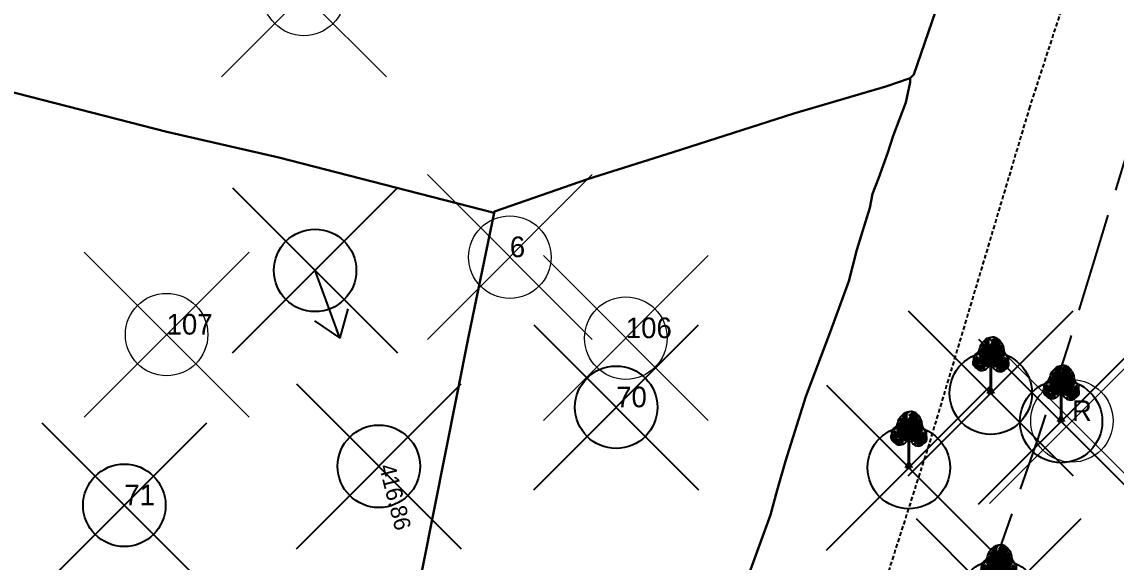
# Model space of a CAD drawing. Header units: millimetres. Extents: x -7 to 1312, y -1689 to 709.
# Drawn here: x 112 to 244.8, y 486.6 to 552.1 of the extents above; entities that cross this region are included whole.
import ezdxf

# ---------------------------------------------------------------- set-up
doc = ezdxf.new("R2010")
doc.units = ezdxf.units.MM
doc.header["$PDMODE"] = 35
doc.header["$PDSIZE"] = 10
for name, pattern in [('ACAD_ISO02W100', [15, 12, -3]), ('DASHED', [0.75, 0.5, -0.25]), ('DASHED2', [9.525, 6.35, -3.175])]:
    doc.linetypes.add(name, pattern=pattern)
for name, color, linetype in [('Image', 7, 'Continuous'), ('Line_Road', 250, 'ACAD_ISO02W100'), ('Sym_Tree', 92, 'Continuous'), ('Sym_Tree_1', 2, 'Continuous'), ('Text_Dimension_No', 1, 'Continuous'), ('Text_Survey_No_Old', 5, 'Continuous')]:
    doc.layers.add(name, color=color, linetype=linetype)
for name, color, linetype, lineweight in [('Plane_Table_Station', 1, 'Continuous', 25), ('Poly_Survey_Bndry', 250, 'Continuous', 30), ('Text_Survey_No', 250, 'Continuous', 0)]:
    doc.layers.add(name, color=color, linetype=linetype, lineweight=lineweight)
doc.layers.add('Text_Chalta_No', color=5, linetype='Continuous', lineweight=0, true_color=0x0000ff)
doc.styles.get("Standard").update_dxf_attribs({"font": 'Sakal Marathi_N_Ship.TTF'})
doc.dimstyles.get("Standard").update_dxf_attribs({"dimtxt": 0.18, "dimasz": 0.18, "dimexe": 0.18, "dimexo": 0.0625, "dimgap": 0.09, "dimtad": 0, "dimtih": 1, "dimtoh": 1, "dimdec": 4, "dimzin": 0, "dimdsep": 46, "dimtxsty": 'Standard', "dimcen": 0.09, "dimadec": 0, "dimazin": 0, "dimtfac": 1, "dimtdec": 4, "dimtofl": 0, "dimtmove": 0, "dimatfit": 3, "dimfxl": 1, "dimtolj": 1, "dimtzin": 0, "dimarcsym": 0})
picture_1 = doc.add_image_def('image1.jpg', size_in_pixel=(14599, 11063))

# ---------------------------------------------------------------- blocks, each defined once
blk = doc.blocks.new('Tree')
at = {"layer": 'Sym_Tree'}
for p, q in [((0.102, 3.003), (0, 2.992)), ((-0.162, 0.001), (0.127, -0.001))]:
    blk.add_line(p, q, dxfattribs=at)
at = {"layer": 'Sym_Tree', "color": 82, "const_width": 0.8}
for points in [[(-0.142, 1.468), (-0.097, 2.625)], [(-0.102, 1.462), (-0.056, 2.619)], [(0.051, 1.634), (0.096, 2.791)], [(0.197, 1.439), (0.243, 2.597)], [(-0.434, 1.735), (-0.283, 1.52)], [(-0.203, 1.684), (-0.052, 1.468)], [(0.604, 1.633), (0.385, 1.486)], [(0.436, 1.726), (0.588, 1.51)]]:
    blk.add_lwpolyline(points, dxfattribs=at)
at = {"layer": 'Sym_Tree', "color": 34}
blk.add_lwpolyline([(0, 0, 0.48, 0.16, 0), (0, 0.29, 0.16, 0.16, 0), (0, 1.478, 0.16, 0.16, 0)], format="xyseb", dxfattribs=at)
at = {"layer": 'Sym_Tree', "color": 82}
blk.add_open_spline([(-0.099, 1.427), (-0.165, 1.355), (-0.268, 1.245), (-0.464, 1.199), (-0.636, 1.21), (-0.786, 1.357), (-0.992, 1.534), (-0.899, 1.801), (-0.895, 2.066), (-0.59, 2.218), (-0.581, 2.583), (-0.352, 2.816), (-0.17, 2.976), (-0.043, 2.99), (0, 2.992)], degree=3, knots=[0, 0, 0, 0, 0.357151, 0.545743, 0.741494, 0.970117, 1.319935, 1.641608, 1.935314, 2.250626, 2.755061, 3.137005, 3.457298, 3.618487, 3.618487, 3.618487, 3.618487], dxfattribs=at)
blk.add_spline([(0.103, 1.427), (0.296, 1.217), (0.436, 1.162), (0.593, 1.16), (0.752, 1.25), (0.953, 1.446), (0.958, 1.703), (0.933, 1.936), (0.774, 2.132), (0.677, 2.524), (0.517, 2.784), (0.327, 2.956), (0.102, 3.003)], degree=3, dxfattribs=at)
for points in [[(0.002, 2.992), (-0.314, 2.841), (-0.448, 2.725), (-0.519, 2.601)], [(-0.432, 2.703), (-0.404, 2.724), (0.002, 2.992), (-0.086, 2.982)], [(-0.406, 2.649), (-0.252, 2.61), (-0.265, 2.814), (0.058, 2.945)], [(-0.265, 2.814), (0.058, 2.945), (-0.266, 2.815), (-0.366, 2.774)], [(-0.183, 2.903), (-0.169, 2.954), (-0.247, 2.902), (-0.314, 2.841)], [(0.203, 2.992), (-0.058, 2.82), (-0.263, 2.815), (0.002, 2.992)], [(-0.263, 2.815), (0.002, 2.992), (0.092, 2.992), (0.038, 2.929)], [(0.002, 2.992), (-0.086, 2.982), (-0.171, 2.953), (-0.247, 2.902)], [(-0.171, 2.953), (-0.247, 2.902), (-0.123, 2.964), (-0.086, 2.982)], [(-0.103, 2.968), (-0.123, 2.964), (-0.247, 2.902), (-0.183, 2.903)], [(-0.103, 2.968), (-0.183, 2.903), (-0.178, 2.934), (-0.247, 2.902)], [(-0.247, 2.902), (-0.183, 2.903), (-0.132, 2.955), (-0.125, 2.963)], [(-0.178, 2.934), (-0.247, 2.902), (-0.183, 2.903), (-0.169, 2.954)], [(-0.203, 2.724), (-0.08, 2.824), (0.203, 2.992), (0.278, 2.601)], [(-0.133, 2.955), (-0.133, 2.955), (-0.103, 2.968), (-0.183, 2.903)], [(-0.132, 2.955), (-0.125, 2.963), (-0.176, 2.95), (-0.183, 2.903)], [(-0.176, 2.95), (-0.183, 2.903), (-0.125, 2.963), (-0.143, 2.954)], [(-0.123, 2.964), (-0.086, 2.982), (-0.176, 2.95), (-0.086, 2.982)], [(-0.176, 2.95), (-0.086, 2.982), (-0.103, 2.968), (-0.123, 2.964)], [(-0.125, 2.963), (-0.143, 2.954), (-0.133, 2.955)], [(0.203, 2.992), (0.278, 2.601), (-0.051, 2.61), (-0.064, 2.814)], [(0.368, 2.932), (0.289, 2.971), (-0.064, 2.813), (-0.061, 2.795)], [(0.002, 2.992), (0.102, 3.003), (0.203, 2.992), (-0.058, 2.82)], [(0.092, 2.992), (0.038, 2.929), (-0.026, 2.911), (0.022, 2.957)], [(-0.026, 2.911), (0.022, 2.957), (0.038, 2.929), (-0.026, 2.911)], [(0.038, 2.929), (-0.026, 2.911), (-0.017, 2.938), (0.022, 2.957)], [(-0.025, 2.911), (-0.017, 2.938), (0.022, 2.957), (0, 2.992)], [(0.022, 2.957), (0, 2.992), (0.092, 2.992), (0.022, 2.957)], [(0.092, 2.992), (0.022, 2.957), (0.102, 3.003), (0.203, 2.992)], [(0.572, 2.674), (0.462, 2.789), (0.203, 2.992), (0.079, 2.614)], [(0.203, 2.992), (0.079, 2.614), (0.406, 2.58), (0.445, 2.782)], [(0.122, 2.948), (0.088, 2.971), (0.173, 2.928), (0.088, 2.971)], [(0.173, 2.928), (0.088, 2.971), (0.104, 2.955), (0.122, 2.948)], [(0.102, 3.003), (0.203, 2.992), (0.324, 2.948), (0.289, 2.971)], [(0.125, 2.947), (0.141, 2.936), (0.132, 2.938)], [(0.563, 2.599), (0.406, 2.58), (0.445, 2.782), (0.142, 2.952)], [(0.445, 2.782), (0.142, 2.952), (0.447, 2.782), (0.54, 2.729)], [(0.203, 2.992), (0.498, 2.802), (0.615, 2.67), (0.67, 2.537)], [(0.597, 2.65), (0.572, 2.674), (0.203, 2.992), (0.289, 2.971)], [(0.203, 2.992), (0.289, 2.971), (0.37, 2.931), (0.439, 2.871)], [(0.37, 2.931), (0.439, 2.871), (0.324, 2.948), (0.289, 2.971)], [(0.305, 2.955), (0.324, 2.948), (0.439, 2.871), (0.376, 2.88)], [(0.333, 2.938), (0.333, 2.938), (0.305, 2.955), (0.376, 2.88)], [(0.305, 2.955), (0.376, 2.88), (0.375, 2.911), (0.439, 2.871)], [(0.439, 2.871), (0.376, 2.88), (0.331, 2.939), (0.326, 2.947)], [(0.331, 2.939), (0.326, 2.947), (0.374, 2.928), (0.376, 2.88)], [(0.374, 2.928), (0.376, 2.88), (0.326, 2.947), (0.342, 2.936)], [(-0.69, 2.192), (-0.628, 2.229), (-0.581, 2.361), (-0.598, 2.361)], [(-0.491, 2.451), (-0.581, 2.361), (-0.555, 2.174), (-0.626, 2.165)], [(-0.625, 2.245), (-0.615, 2.213), (-0.581, 2.361), (-0.56, 2.281)], [(-0.581, 2.361), (-0.598, 2.361), (-0.607, 2.321), (-0.622, 2.298)], [(-0.62, 2.267), (-0.615, 2.213), (-0.545, 2.472), (-0.536, 2.5)], [(-0.607, 2.321), (-0.581, 2.361), (-0.62, 2.267), (-0.615, 2.213)], [(-0.581, 2.361), (-0.56, 2.281), (-0.607, 2.321), (-0.581, 2.361)], [(-0.57, 2.437), (-0.598, 2.361), (-0.488, 2.59), (-0.504, 2.595)], [(-0.546, 2.537), (-0.568, 2.47), (-0.57, 2.437), (-0.598, 2.361)], [(-0.555, 2.477), (-0.546, 2.496), (-0.598, 2.361), (-0.585, 2.361)], [(-0.572, 2.397), (-0.598, 2.361), (-0.568, 2.47), (-0.545, 2.472)], [(-0.578, 2.385), (-0.566, 2.428), (-0.572, 2.397), (-0.598, 2.361)], [(-0.598, 2.361), (-0.585, 2.361), (-0.575, 2.389), (-0.572, 2.397)], [(-0.448, 2.725), (-0.519, 2.601), (-0.555, 2.477), (-0.581, 2.361)], [(-0.395, 2.548), (-0.504, 2.595), (-0.491, 2.451), (-0.581, 2.361)], [(-0.555, 2.477), (-0.581, 2.361), (-0.421, 2.423), (-0.395, 2.548)], [(-0.559, 2.464), (-0.546, 2.537), (-0.578, 2.385), (-0.566, 2.428)], [(-0.575, 2.389), (-0.572, 2.397), (-0.566, 2.428), (-0.546, 2.496)], [(-0.568, 2.47), (-0.545, 2.472), (-0.546, 2.537), (-0.568, 2.47)], [(-0.546, 2.541), (-0.519, 2.601), (-0.559, 2.464), (-0.546, 2.537)], [(-0.545, 2.472), (-0.536, 2.5), (-0.555, 2.477), (-0.546, 2.496)], [(-0.555, 2.174), (-0.32, 2.195), (-0.491, 2.451), (-0.383, 2.289)], [(-0.491, 2.451), (-0.383, 2.289), (-0.32, 2.195), (-0.555, 2.174)], [(-0.288, 2.352), (-0.32, 2.195), (-0.555, 2.174), (-0.32, 2.195)], [(-0.395, 2.548), (-0.461, 2.694), (-0.519, 2.601), (-0.546, 2.496)], [(-0.519, 2.601), (-0.546, 2.496), (-0.491, 2.451), (-0.395, 2.548)], [(-0.546, 2.496), (-0.53, 2.566), (-0.519, 2.601), (-0.53, 2.566)], [(-0.519, 2.601), (-0.53, 2.566), (-0.546, 2.541), (-0.519, 2.601)], [(-0.546, 2.541), (-0.546, 2.541), (-0.546, 2.496), (-0.53, 2.566)], [(-0.488, 2.59), (-0.504, 2.595), (-0.377, 2.767), (-0.314, 2.841)], [(-0.491, 2.451), (-0.395, 2.548), (-0.395, 2.548), (-0.504, 2.595)], [(-0.261, 2.441), (-0.101, 2.441), (-0.288, 2.352), (-0.491, 2.451)], [(-0.288, 2.352), (-0.491, 2.451), (-0.288, 2.352), (-0.32, 2.195)], [(-0.421, 2.423), (-0.395, 2.548), (-0.395, 2.548), (-0.461, 2.694)], [(-0.404, 2.724), (-0.421, 2.742), (-0.454, 2.678), (-0.445, 2.659)], [(-0.454, 2.678), (-0.445, 2.659), (-0.432, 2.703), (-0.404, 2.724)], [(-0.377, 2.767), (-0.314, 2.841), (-0.448, 2.725), (-0.377, 2.767)], [(-0.448, 2.725), (-0.377, 2.767), (-0.404, 2.724), (-0.421, 2.742)], [(-0.395, 2.548), (-0.445, 2.659), (-0.414, 2.724), (-0.265, 2.814)], [(-0.41, 2.689), (-0.439, 2.679), (-0.445, 2.659), (-0.41, 2.689)], [(-0.445, 2.659), (-0.41, 2.689), (-0.067, 2.533), (0.055, 2.482)], [(-0.41, 2.689), (-0.412, 2.711), (-0.41, 2.689), (-0.439, 2.679)], [(-0.43, 2.156), (-0.217, 2.156), (0.024, 2.317), (0.068, 2.477)], [(-0.414, 2.724), (-0.265, 2.814), (-0.252, 2.61), (-0.41, 2.689)], [(-0.297, 2.795), (-0.265, 2.814), (-0.41, 2.689), (-0.412, 2.711)], [(-0.252, 2.61), (-0.41, 2.689), (-0.406, 2.649), (-0.252, 2.61)], [(-0.281, 2.824), (-0.366, 2.774), (-0.404, 2.724), (-0.281, 2.824)], [(-0.266, 2.815), (-0.366, 2.774), (-0.389, 2.707), (-0.369, 2.692)], [(-0.389, 2.707), (-0.369, 2.692), (-0.297, 2.795), (-0.265, 2.814)], [(-0.314, 2.841), (-0.183, 2.903), (-0.281, 2.824), (-0.366, 2.774)], [(-0.247, 2.902), (-0.314, 2.841), (-0.183, 2.903), (-0.235, 2.902)], [(-0.183, 2.903), (-0.235, 2.902), (-0.314, 2.841), (-0.183, 2.903)], [(-0.261, 2.441), (-0.288, 2.352), (-0.288, 2.352), (-0.261, 2.441)], [(-0.067, 2.533), (0.055, 2.482), (-0.261, 2.441), (-0.101, 2.441)], [(0.278, 2.601), (-0.051, 2.61), (-0.193, 2.548), (-0.244, 2.659)], [(-0.087, 2.352), (-0.06, 2.441), (0.269, 1.828), (-0.211, 1.81)], [(-0.062, 2.794), (-0.058, 2.82), (-0.203, 2.724), (-0.08, 2.824)], [(0.278, 2.601), (-0.051, 2.61), (-0.06, 2.441), (-0.087, 2.352)], [(-0.064, 2.813), (-0.061, 2.795), (-0.058, 2.82)], [(-0.051, 2.61), (-0.064, 2.814), (0.278, 2.601), (-0.051, 2.61)], [(-0.058, 2.82), (-0.058, 2.82), (-0.062, 2.794), (-0.058, 2.82)], [(0.225, 2.317), (0.269, 2.477), (0.278, 2.601), (-0.051, 2.61)], [(0.409, 2.32), (0.393, 2.412), (-0.012, 1.846), (0.463, 1.766)], [(0.095, 2.325), (0.071, 2.489), (0.079, 2.614), (0.406, 2.58)], [(0.525, 2.108), (0.313, 2.135), (0.095, 2.325), (0.071, 2.489)], [(0.406, 2.58), (0.445, 2.782), (0.079, 2.614), (0.406, 2.58)], [(0.079, 2.614), (0.406, 2.58), (0.393, 2.412), (0.409, 2.32)], [(0.079, 2.614), (0.406, 2.58), (0.54, 2.501), (0.604, 2.604)], [(0.604, 2.604), (0.573, 2.639), (0.213, 2.528), (0.085, 2.493)], [(0.213, 2.528), (0.085, 2.493), (0.393, 2.412), (0.234, 2.433)], [(0.393, 2.412), (0.234, 2.433), (0.409, 2.32), (0.623, 2.392)], [(0.375, 2.911), (0.439, 2.871), (0.376, 2.88), (0.368, 2.932)], [(0.376, 2.88), (0.368, 2.932), (0.439, 2.871), (0.498, 2.802)], [(0.439, 2.871), (0.498, 2.802), (0.376, 2.88), (0.427, 2.873)], [(0.376, 2.88), (0.427, 2.873), (0.498, 2.802), (0.376, 2.88)], [(0.498, 2.802), (0.376, 2.88), (0.462, 2.789), (0.54, 2.729)], [(0.393, 2.412), (0.409, 2.32), (0.409, 2.32), (0.393, 2.412)], [(0.581, 2.673), (0.445, 2.782), (0.406, 2.58), (0.573, 2.639)], [(0.406, 2.58), (0.573, 2.639), (0.563, 2.599), (0.406, 2.58)], [(0.409, 2.32), (0.623, 2.392), (0.409, 2.32), (0.42, 2.161)], [(0.651, 2.11), (0.42, 2.161), (0.623, 2.392), (0.495, 2.245)], [(0.623, 2.392), (0.495, 2.245), (0.42, 2.161), (0.651, 2.11)], [(0.54, 2.501), (0.604, 2.604), (0.581, 2.673), (0.445, 2.782)], [(0.555, 2.659), (0.532, 2.647), (0.474, 2.759), (0.445, 2.782)], [(0.474, 2.759), (0.445, 2.782), (0.573, 2.639), (0.578, 2.661)], [(0.447, 2.782), (0.54, 2.729), (0.555, 2.659), (0.532, 2.647)], [(0.462, 2.789), (0.54, 2.729), (0.572, 2.674), (0.462, 2.789)], [(0.469, 2.537), (0.475, 2.501), (0.488, 2.475), (0.469, 2.537)], [(0.638, 2.531), (0.654, 2.533), (0.551, 2.72), (0.498, 2.802)], [(0.551, 2.72), (0.498, 2.802), (0.615, 2.67), (0.551, 2.72)], [(0.55, 2.374), (0.54, 2.501), (0.54, 2.501), (0.625, 2.637)], [(0.54, 2.501), (0.625, 2.637), (0.67, 2.537), (0.684, 2.43)], [(0.67, 2.537), (0.684, 2.43), (0.623, 2.392), (0.54, 2.501)], [(0.623, 2.392), (0.54, 2.501), (0.54, 2.501), (0.654, 2.533)], [(0.54, 2.501), (0.654, 2.533), (0.623, 2.392), (0.701, 2.291)], [(0.689, 2.409), (0.701, 2.291), (0.55, 2.374), (0.54, 2.501)], [(0.615, 2.67), (0.551, 2.72), (0.572, 2.674), (0.59, 2.69)], [(0.572, 2.674), (0.59, 2.69), (0.615, 2.622), (0.604, 2.604)], [(0.615, 2.622), (0.604, 2.604), (0.597, 2.65), (0.572, 2.674)], [(0.573, 2.639), (0.578, 2.661), (0.573, 2.639), (0.601, 2.625)], [(0.573, 2.639), (0.601, 2.625), (0.604, 2.604), (0.573, 2.639)], [(0.615, 2.67), (0.67, 2.537), (0.689, 2.409), (0.701, 2.291)], [(0.623, 2.392), (0.701, 2.291), (0.651, 2.11), (0.72, 2.092)], [(0.699, 2.368), (0.718, 2.29), (0.638, 2.531), (0.654, 2.533)], [(0.684, 2.43), (0.677, 2.501), (0.67, 2.537), (0.677, 2.501)], [(0.689, 2.475), (0.67, 2.537), (0.692, 2.396), (0.689, 2.471)], [(0.727, 2.193), (0.715, 2.14), (0.679, 2.407), (0.673, 2.435)], [(0.679, 2.407), (0.673, 2.435), (0.689, 2.409), (0.684, 2.43)], [(0.689, 2.475), (0.689, 2.475), (0.684, 2.43), (0.677, 2.501)], [(0.701, 2.401), (0.679, 2.407), (0.689, 2.471), (0.701, 2.401)], [(0.696, 2.328), (0.718, 2.29), (0.701, 2.401), (0.679, 2.407)], [(0.689, 2.409), (0.684, 2.43), (0.718, 2.29), (0.705, 2.291)], [(0.698, 2.32), (0.696, 2.328), (0.694, 2.36), (0.684, 2.43)], [(0.692, 2.396), (0.689, 2.471), (0.701, 2.316), (0.694, 2.36)], [(0.689, 2.471), (0.701, 2.401), (0.699, 2.368), (0.718, 2.29)], [(0.701, 2.316), (0.694, 2.36), (0.696, 2.328), (0.718, 2.29)], [(-0.83, 1.973), (-0.902, 1.882), (-0.945, 1.618), (-0.58, 1.588)], [(-0.918, 1.701), (-0.945, 1.618), (-0.902, 1.882), (-0.934, 1.703)], [(-0.934, 1.536), (-0.908, 1.511), (-0.902, 1.882), (-0.869, 1.852)], [(-0.902, 1.882), (-0.934, 1.703), (-0.869, 1.852), (-0.866, 1.863)], [(-0.902, 1.882), (-0.869, 1.852), (-0.918, 1.701)], [(-0.848, 2.051), (-0.877, 1.994), (-0.894, 1.927), (-0.902, 1.882)], [(-0.894, 1.927), (-0.902, 1.882), (-0.821, 1.848), (-0.736, 2.009)], [(-0.848, 1.959), (-0.848, 1.959), (-0.83, 1.973), (-0.902, 1.882)], [(-0.767, 2.048), (-0.759, 1.783), (-0.901, 1.889), (-0.759, 1.783)], [(-0.901, 1.889), (-0.759, 1.783), (-0.686, 1.972), (-0.736, 2.009)], [(-0.875, 1.945), (-0.89, 1.937), (-0.892, 1.925), (-0.853, 1.97)], [(-0.892, 1.925), (-0.853, 1.97), (-0.853, 1.97)], [(-0.848, 1.959), (-0.89, 1.937), (-0.862, 1.952), (-0.865, 2.004)], [(-0.862, 1.952), (-0.865, 2.004), (-0.875, 1.945), (-0.89, 1.937)], [(-0.881, 1.913), (-0.881, 1.913), (-0.848, 1.959), (-0.89, 1.937)], [(-0.779, 2.036), (-0.817, 2.044), (-0.865, 2.004), (-0.881, 1.913)], [(-0.865, 2.004), (-0.881, 1.913), (-0.841, 1.969), (-0.83, 2.017)], [(-0.841, 1.939), (-0.841, 1.969), (-0.881, 1.913)], [(-0.741, 2.084), (-0.772, 2.081), (-0.848, 2.051), (-0.877, 1.994)], [(-0.853, 1.838), (-0.838, 1.866), (-0.873, 1.44), (-0.81, 1.403)], [(-0.858, 1.887), (-0.689, 1.928), (-0.851, 1.908), (-0.869, 1.852)], [(-0.851, 1.908), (-0.869, 1.852), (-0.855, 1.766), (-0.818, 1.827)], [(-0.869, 1.852), (-0.866, 1.863), (-0.58, 1.588), (-0.649, 1.651)], [(-0.83, 2.017), (-0.817, 2.044), (-0.865, 2.004), (-0.848, 2.051)], [(-0.865, 2.004), (-0.848, 2.051), (-0.841, 1.939), (-0.841, 1.969)], [(-0.818, 1.827), (-0.813, 1.801), (-0.858, 1.887), (-0.689, 1.928)], [(-0.855, 1.766), (-0.818, 1.827), (-0.853, 1.838), (-0.838, 1.866)], [(-0.853, 1.97), (-0.853, 1.97), (-0.848, 1.959)], [(-0.802, 2.038), (-0.546, 2.125), (-0.846, 2.054), (-0.818, 2.081)], [(-0.846, 2.054), (-0.818, 2.081), (-0.799, 2.097), (-0.771, 2.125)], [(-0.78, 2.02), (-0.841, 1.969), (-0.749, 2.033), (-0.767, 2.048)], [(-0.841, 1.969), (-0.83, 2.017), (-0.779, 2.036)], [(-0.821, 1.848), (-0.736, 2.009), (-0.78, 2.02), (-0.841, 1.969)], [(-0.779, 2.036), (-0.779, 2.036), (-0.83, 2.017), (-0.817, 2.044)], [(-0.759, 1.783), (-0.759, 1.783), (-0.793, 1.687), (-0.821, 1.848)], [(-0.793, 1.687), (-0.821, 1.848), (-0.649, 1.651), (-0.766, 1.765)], [(-0.751, 1.773), (-0.813, 1.801), (-0.818, 1.827), (-0.813, 1.801)], [(-0.759, 2.041), (-0.734, 2.059), (-0.779, 2.036), (-0.817, 2.044)], [(-0.771, 2.121), (-0.799, 2.097), (-0.816, 2.081), (-0.782, 2.087)], [(-0.816, 2.081), (-0.782, 2.087), (-0.772, 2.081), (-0.741, 2.084)], [(-0.766, 1.765), (-0.732, 1.75), (-0.751, 1.773), (-0.813, 1.801)], [(-0.749, 2.033), (-0.767, 2.048), (-0.802, 2.038), (-0.546, 2.125)], [(-0.799, 2.097), (-0.771, 2.125), (-0.744, 2.144), (-0.733, 2.094)], [(-0.744, 2.144), (-0.733, 2.094), (-0.772, 2.081), (-0.799, 2.097)], [(-0.772, 2.081), (-0.799, 2.097), (-0.771, 2.125), (-0.766, 2.096)], [(-0.799, 2.097), (-0.772, 2.096), (-0.771, 2.121), (-0.799, 2.097)], [(-0.772, 2.096), (-0.772, 2.096), (-0.799, 2.097), (-0.772, 2.096)], [(-0.758, 2.114), (-0.782, 2.087), (-0.69, 2.192)], [(-0.733, 2.094), (-0.772, 2.096), (-0.758, 2.114), (-0.782, 2.087)], [(-0.771, 2.121), (-0.758, 2.114), (-0.772, 2.096)], [(-0.772, 2.081), (-0.741, 2.084), (-0.733, 2.094), (-0.772, 2.096)], [(-0.741, 2.084), (-0.741, 2.084), (-0.741, 2.084), (-0.772, 2.081)], [(-0.771, 2.125), (-0.766, 2.096), (-0.771, 2.121), (-0.758, 2.114)], [(-0.73, 2.061), (-0.73, 2.013), (-0.767, 2.048), (-0.73, 2.062)], [(-0.767, 2.048), (-0.73, 2.062), (-0.734, 2.017), (-0.767, 2.035)], [(-0.686, 1.972), (-0.73, 2.061), (-0.767, 2.048), (-0.759, 1.783)], [(-0.734, 2.017), (-0.767, 2.035), (-0.734, 2.017), (-0.73, 2.056)], [(-0.624, 1.845), (-0.722, 1.746), (-0.766, 1.765), (-0.732, 1.75)], [(-0.649, 1.651), (-0.766, 1.765), (-0.759, 1.783), (-0.646, 1.712)], [(-0.701, 1.933), (-0.742, 1.95), (-0.701, 1.933), (-0.765, 1.955)], [(-0.701, 1.933), (-0.765, 1.955), (-0.701, 1.933), (-0.759, 1.783)], [(-0.468, 2.162), (-0.519, 1.632), (-0.759, 1.783), (-0.635, 2.041)], [(-0.519, 1.632), (-0.759, 1.783), (-0.741, 2.084), (-0.634, 2.105)], [(-0.734, 2.017), (-0.73, 2.056), (-0.759, 2.041), (-0.734, 2.059)], [(-0.759, 1.783), (-0.635, 2.041), (-0.653, 1.676), (-0.653, 1.534)], [(-0.701, 1.933), (-0.759, 1.783), (-0.735, 2.008), (-0.686, 1.972)], [(-0.686, 1.972), (-0.658, 1.915), (-0.759, 1.783), (-0.689, 1.928)], [(-0.759, 1.783), (-0.689, 1.928), (-0.701, 1.933), (-0.742, 1.95)], [(-0.58, 1.588), (-0.649, 1.651), (-0.528, 1.845), (-0.759, 1.783)], [(-0.528, 1.845), (-0.759, 1.783), (-0.759, 1.783)], [(-0.759, 1.783), (-0.759, 1.783), (-0.624, 1.845), (-0.722, 1.746)], [(-0.759, 1.783), (-0.646, 1.712), (-0.759, 1.783), (-0.688, 1.79)], [(-0.759, 1.783), (-0.688, 1.79), (-0.759, 1.783)], [(-0.519, 1.632), (-0.653, 1.676), (-0.519, 1.632), (-0.759, 1.783)], [(-0.744, 2.144), (-0.742, 2.133), (-0.69, 2.192), (-0.628, 2.229)], [(-0.69, 2.192), (-0.69, 2.192), (-0.744, 2.144), (-0.742, 2.133)], [(-0.686, 1.972), (-0.736, 2.009), (-0.686, 1.972), (-0.742, 1.95)], [(-0.686, 1.972), (-0.742, 1.95), (-0.686, 1.972), (-0.658, 1.915)], [(-0.626, 2.165), (-0.628, 2.229), (-0.741, 2.084)], [(-0.69, 2.192), (-0.628, 2.229), (-0.741, 2.084), (-0.741, 2.133)], [(-0.741, 2.084), (-0.741, 2.133), (-0.712, 2.098), (-0.628, 2.229)], [(-0.741, 2.084), (-0.634, 2.105), (-0.555, 2.174), (-0.634, 2.105)], [(-0.741, 2.084), (-0.741, 2.084), (-0.741, 2.084)], [(-0.741, 2.084), (-0.741, 2.084), (-0.741, 2.084)], [(-0.735, 2.008), (-0.712, 2.026), (-0.73, 2.061), (-0.73, 2.013)], [(-0.735, 2.008), (-0.686, 1.972), (-0.735, 2.008), (-0.712, 2.026)], [(-0.639, 2.093), (-0.635, 2.041), (-0.686, 1.972), (-0.73, 2.061)], [(-0.712, 2.098), (-0.628, 2.229), (-0.626, 2.165), (-0.575, 2.164)], [(-0.628, 2.139), (-0.626, 2.165), (-0.712, 2.098), (-0.629, 2.138)], [(-0.712, 2.098), (-0.629, 2.138), (-0.626, 2.165), (-0.705, 2.109)], [(-0.626, 2.165), (-0.705, 2.109), (-0.629, 2.138), (-0.626, 2.165)], [(-0.633, 2.272), (-0.633, 2.274), (-0.69, 2.192), (-0.628, 2.229)], [(-0.635, 2.041), (-0.639, 2.093), (-0.677, 1.954), (-0.686, 1.972)], [(-0.677, 1.954), (-0.686, 1.972), (-0.615, 1.971), (-0.638, 1.941)], [(-0.658, 1.915), (-0.638, 1.941), (-0.635, 2.041), (-0.639, 2.093)], [(-0.64, 1.879), (-0.601, 1.856), (-0.658, 1.915), (-0.638, 1.941)], [(-0.578, 1.945), (-0.638, 1.941), (-0.64, 1.879), (-0.601, 1.856)], [(-0.624, 1.845), (-0.64, 1.879), (-0.638, 1.941), (-0.601, 1.856)], [(-0.519, 1.632), (-0.59, 1.625), (-0.624, 1.845), (-0.64, 1.879)], [(-0.615, 1.971), (-0.635, 2.041), (-0.635, 2.041), (-0.639, 2.093)], [(-0.635, 2.041), (-0.639, 2.093), (-0.639, 2.093), (-0.593, 2.088)], [(-0.639, 2.093), (-0.593, 2.088), (-0.639, 2.093), (-0.635, 2.041)], [(-0.615, 1.971), (-0.638, 1.941), (-0.519, 1.632), (-0.59, 1.625)], [(-0.638, 1.941), (-0.601, 1.856), (-0.578, 1.945), (-0.638, 1.941)], [(-0.638, 1.941), (-0.601, 1.856), (-0.638, 1.941), (-0.601, 1.856)], [(-0.555, 2.174), (-0.634, 2.105), (-0.635, 2.041), (-0.634, 2.105)], [(-0.468, 2.162), (-0.555, 2.174), (-0.615, 1.971), (-0.635, 2.041)], [(-0.635, 2.041), (-0.634, 2.105), (-0.626, 2.165)], [(-0.615, 2.213), (-0.628, 2.229), (-0.633, 2.272), (-0.633, 2.274)], [(-0.629, 2.138), (-0.626, 2.165), (-0.615, 2.213), (-0.628, 2.229)], [(-0.626, 2.165), (-0.626, 2.165), (-0.626, 2.165), (-0.628, 2.229)], [(-0.626, 2.165), (-0.575, 2.164), (-0.628, 2.139), (-0.626, 2.165)], [(-0.555, 2.174), (-0.626, 2.165), (-0.43, 2.156), (-0.217, 2.156)], [(-0.626, 2.165), (-0.626, 2.165), (-0.626, 2.165)], [(-0.607, 2.321), (-0.622, 2.298), (-0.625, 2.245), (-0.615, 2.213)], [(-0.32, 2.195), (-0.555, 2.174), (-0.43, 2.156)], [(-0.468, 2.162), (-0.346, 2.086), (-0.468, 2.162), (-0.555, 2.174)], [(-0.346, 2.086), (-0.329, 2.156), (-0.468, 2.162), (-0.346, 2.086)], [(-0.43, 2.156), (-0.43, 2.156), (-0.346, 2.086), (-0.329, 2.156)], [(0.269, 1.828), (-0.211, 1.81), (-0.267, 2.162), (-0.318, 1.632)], [(-0.012, 1.846), (0.463, 1.766), (0.563, 2.109), (0.546, 1.576)], [(0.324, 2.108), (0.324, 2.108), (0.231, 2.049), (0.224, 2.121)], [(0.651, 2.11), (0.72, 2.092), (0.525, 2.108), (0.313, 2.135)], [(0.409, 2.32), (0.42, 2.161), (0.651, 2.11), (0.42, 2.161)], [(0.42, 2.161), (0.651, 2.11), (0.525, 2.108)], [(0.432, 2.049), (0.425, 2.121), (0.563, 2.109), (0.432, 2.049)], [(0.563, 2.109), (0.432, 2.049), (0.563, 2.109), (0.651, 2.11)], [(0.563, 2.109), (0.546, 1.576), (0.804, 1.696), (0.713, 1.967)], [(0.546, 1.576), (0.804, 1.696), (0.824, 1.996), (0.72, 2.031)], [(0.684, 1.9), (0.704, 1.867), (0.546, 1.576), (0.615, 1.56)], [(0.546, 1.576), (0.615, 1.56), (0.677, 1.774), (0.698, 1.806)], [(0.563, 2.109), (0.651, 2.11), (0.684, 1.9), (0.713, 1.967)], [(0.6, 1.525), (0.677, 1.579), (0.582, 1.786), (0.804, 1.696)], [(0.582, 1.786), (0.804, 1.696), (0.804, 1.696)], [(0.898, 1.875), (0.958, 1.776), (0.967, 1.508), (0.6, 1.525)], [(0.921, 1.75), (0.919, 1.761), (0.6, 1.525), (0.677, 1.579)], [(0.826, 1.945), (0.845, 1.957), (0.878, 1.943), (0.636, 2.062)], [(0.878, 1.943), (0.636, 2.062), (0.924, 1.953), (0.9, 1.983)], [(0.704, 1.867), (0.656, 1.788), (0.644, 1.879), (0.704, 1.867)], [(0.644, 1.879), (0.704, 1.867), (0.698, 1.806), (0.656, 1.788)], [(0.824, 1.996), (0.72, 2.031), (0.651, 2.11), (0.72, 2.031)], [(0.651, 2.11), (0.72, 2.031), (0.713, 1.967), (0.72, 2.031)], [(0.677, 1.774), (0.698, 1.806), (0.704, 1.867), (0.656, 1.788)], [(0.704, 1.867), (0.656, 1.788), (0.704, 1.867), (0.656, 1.788)], [(0.698, 1.806), (0.656, 1.788), (0.72, 1.839), (0.704, 1.867)], [(0.804, 1.696), (0.713, 1.967), (0.684, 1.603), (0.666, 1.462)], [(0.729, 2.171), (0.715, 2.14), (0.701, 2.291), (0.67, 2.215)], [(0.701, 2.291), (0.67, 2.215), (0.722, 2.248), (0.701, 2.291)], [(0.797, 2.014), (0.73, 2.154), (0.72, 2.092), (0.67, 2.097)], [(0.72, 2.092), (0.67, 2.097), (0.719, 2.065), (0.72, 2.092)], [(0.804, 1.696), (0.804, 1.696), (0.677, 1.774), (0.762, 1.663)], [(0.677, 1.774), (0.762, 1.663), (0.807, 1.677), (0.772, 1.666)], [(0.713, 1.967), (0.723, 2.018), (0.723, 2.018), (0.678, 2.019)], [(0.723, 2.018), (0.678, 2.019), (0.723, 2.018), (0.713, 1.967)], [(0.684, 1.9), (0.713, 1.967), (0.713, 1.967), (0.723, 2.018)], [(0.744, 1.875), (0.755, 1.892), (0.684, 1.9), (0.704, 1.867)], [(0.718, 2.29), (0.705, 2.291), (0.698, 2.32), (0.696, 2.328)], [(0.787, 2.11), (0.73, 2.154), (0.701, 2.291), (0.718, 2.29)], [(0.701, 2.291), (0.718, 2.29), (0.722, 2.248), (0.733, 2.224)], [(0.722, 2.248), (0.701, 2.291), (0.727, 2.193), (0.715, 2.14)], [(0.72, 1.839), (0.704, 1.867), (0.713, 1.967), (0.723, 2.018)], [(0.713, 1.967), (0.72, 2.031), (0.72, 2.092)], [(0.713, 1.967), (0.723, 2.018), (0.744, 1.875), (0.755, 1.892)], [(0.723, 2.018), (0.713, 1.967), (0.755, 1.892), (0.81, 1.975)], [(0.722, 2.248), (0.733, 2.224), (0.729, 2.171), (0.715, 2.14)], [(0.715, 2.14), (0.73, 2.154), (0.741, 2.197), (0.741, 2.199)], [(0.72, 2.064), (0.72, 2.092), (0.715, 2.14), (0.73, 2.154)], [(0.719, 2.065), (0.72, 2.092), (0.797, 2.014), (0.72, 2.064)], [(0.72, 2.092), (0.72, 2.092), (0.72, 2.092), (0.73, 2.154)], [(0.72, 2.092), (0.73, 2.154), (0.824, 1.996)], [(0.72, 2.092), (0.72, 2.092), (0.72, 2.092)], [(0.797, 2.014), (0.72, 2.064), (0.72, 2.092), (0.791, 2.026)], [(0.72, 2.092), (0.791, 2.026), (0.72, 2.064), (0.72, 2.092)], [(0.755, 1.892), (0.808, 1.863), (0.755, 1.892), (0.72, 1.839)], [(0.755, 1.892), (0.72, 1.839), (0.804, 1.696), (0.753, 1.848)], [(0.741, 2.197), (0.741, 2.199), (0.787, 2.11), (0.73, 2.154)], [(0.835, 2.056), (0.831, 2.045), (0.787, 2.11), (0.73, 2.154)], [(0.787, 2.11), (0.73, 2.154), (0.824, 1.996), (0.831, 2.045)], [(0.824, 1.996), (0.831, 2.045), (0.797, 2.014), (0.73, 2.154)], [(0.804, 1.696), (0.753, 1.848), (0.765, 1.852), (0.807, 1.863)], [(0.867, 1.732), (0.859, 1.707), (0.914, 1.786), (0.753, 1.848)], [(0.914, 1.786), (0.753, 1.848), (0.91, 1.808), (0.921, 1.75)], [(0.755, 1.892), (0.81, 1.975), (0.845, 1.957), (0.804, 1.696)], [(0.808, 1.922), (0.755, 1.892), (0.808, 1.922), (0.788, 1.942)], [(0.957, 1.783), (0.804, 1.696), (0.755, 1.892), (0.809, 1.922)], [(0.755, 1.892), (0.809, 1.922), (0.755, 1.892), (0.808, 1.863)], [(0.765, 1.852), (0.804, 1.696), (0.808, 1.922), (0.755, 1.892)], [(0.765, 1.852), (0.807, 1.863), (0.765, 1.852), (0.831, 1.865)], [(0.765, 1.852), (0.831, 1.865), (0.765, 1.852), (0.804, 1.696)], [(0.844, 2.024), (0.865, 1.994), (0.787, 2.11)], [(0.787, 2.11), (0.787, 2.11), (0.835, 2.056), (0.831, 2.045)], [(0.808, 1.922), (0.788, 1.942), (0.81, 1.975), (0.803, 1.927)], [(0.81, 1.975), (0.803, 1.927), (0.845, 1.957), (0.81, 1.976)], [(0.845, 1.957), (0.804, 1.696), (0.957, 1.783), (0.804, 1.696)], [(0.903, 1.738), (0.892, 1.767), (0.872, 1.341), (0.805, 1.312)], [(0.845, 1.957), (0.81, 1.976), (0.809, 1.931), (0.843, 1.944)], [(0.809, 1.931), (0.81, 1.97), (0.836, 1.951), (0.814, 1.973)], [(0.809, 1.931), (0.843, 1.944), (0.809, 1.931), (0.81, 1.97)], [(0.873, 1.752), (0.809, 1.922), (0.855, 1.928), (0.908, 1.87)], [(0.955, 1.821), (0.958, 1.776), (0.873, 1.752), (0.809, 1.922)], [(0.836, 1.951), (0.814, 1.973), (0.855, 1.944), (0.894, 1.947)], [(0.883, 2.002), (0.858, 2.033), (0.835, 2.056), (0.817, 2.008)], [(0.835, 2.056), (0.817, 2.008), (0.854, 1.989), (0.883, 2.002)], [(0.817, 2.008), (0.856, 2.004), (0.844, 2.024), (0.865, 1.994)], [(0.854, 1.989), (0.824, 1.996), (0.817, 2.008), (0.856, 2.004)], [(0.824, 1.996), (0.824, 1.996), (0.824, 1.996)], [(0.824, 1.996), (0.824, 1.996), (0.824, 1.996)], [(0.824, 1.996), (0.824, 1.996), (0.824, 1.996), (0.854, 1.989)], [(0.824, 1.996), (0.854, 1.989), (0.925, 1.95), (0.947, 1.889)], [(0.898, 1.984), (0.865, 1.994), (0.854, 1.989), (0.824, 1.996)], [(0.855, 1.928), (0.908, 1.87), (0.826, 1.945), (0.845, 1.957)], [(0.858, 2.033), (0.85, 2.005), (0.858, 2.03), (0.844, 2.024)], [(0.858, 2.03), (0.844, 2.024), (0.856, 2.004)], [(0.854, 1.989), (0.883, 2.002), (0.858, 2.033), (0.85, 2.005)], [(0.855, 1.944), (0.894, 1.947), (0.937, 1.901), (0.941, 1.808)], [(0.855, 1.944), (0.855, 1.944), (0.904, 1.918), (0.894, 1.947)], [(0.908, 1.87), (0.904, 1.918), (0.855, 1.944)], [(0.883, 2.002), (0.856, 2.004), (0.858, 2.03), (0.883, 2.002)], [(0.856, 2.004), (0.856, 2.004), (0.883, 2.002), (0.856, 2.004)], [(0.924, 1.953), (0.9, 1.983), (0.883, 2.002), (0.858, 2.033)], [(0.858, 2.03), (0.883, 2.002), (0.898, 1.984), (0.865, 1.994)], [(0.91, 1.808), (0.921, 1.75), (0.896, 1.666), (0.867, 1.732)], [(0.896, 1.666), (0.867, 1.732), (0.903, 1.738), (0.892, 1.767)], [(0.904, 1.918), (0.894, 1.947), (0.937, 1.901), (0.925, 1.95)], [(0.914, 1.858), (0.914, 1.858), (0.898, 1.875), (0.958, 1.776)], [(0.937, 1.901), (0.925, 1.95), (0.904, 1.839), (0.908, 1.87)], [(0.937, 1.901), (0.941, 1.808), (0.908, 1.87), (0.904, 1.918)], [(0.904, 1.839), (0.908, 1.87), (0.941, 1.808)], [(0.914, 1.858), (0.953, 1.832), (0.927, 1.85), (0.937, 1.901)], [(0.92, 1.869), (0.92, 1.869), (0.914, 1.858)], [(0.941, 1.808), (0.941, 1.808), (0.914, 1.858), (0.953, 1.832)], [(0.945, 1.428), (0.916, 1.406), (0.957, 1.776), (0.921, 1.75)], [(0.957, 1.776), (0.967, 1.593), (0.921, 1.75), (0.919, 1.761)], [(0.939, 1.841), (0.953, 1.832), (0.954, 1.819), (0.92, 1.869)], [(0.954, 1.819), (0.92, 1.869), (0.92, 1.869)], [(0.957, 1.776), (0.921, 1.75), (0.951, 1.594)], [(0.925, 1.95), (0.947, 1.889), (0.955, 1.821), (0.958, 1.776)], [(0.927, 1.85), (0.937, 1.901), (0.939, 1.841), (0.953, 1.832)], [(0.951, 1.594), (0.967, 1.508), (0.957, 1.776), (0.967, 1.593)], [(-0.918, 1.701), (-0.918, 1.701), (-0.918, 1.701), (-0.945, 1.618)], [(-0.945, 1.618), (-0.58, 1.588), (-0.593, 1.216), (-0.671, 1.257)], [(-0.888, 1.452), (-0.933, 1.533), (-0.945, 1.618), (-0.661, 1.294)], [(-0.945, 1.618), (-0.661, 1.294), (-0.666, 1.275), (-0.758, 1.348)], [(-0.733, 1.358), (-0.758, 1.348), (-0.945, 1.618), (-0.733, 1.358)], [(-0.945, 1.618), (-0.733, 1.358), (-0.733, 1.358), (-0.933, 1.533)], [(-0.873, 1.44), (-0.933, 1.533), (-0.931, 1.529), (-0.945, 1.618)], [(-0.931, 1.529), (-0.945, 1.618), (-0.934, 1.536), (-0.908, 1.511)], [(-0.593, 1.216), (-0.671, 1.257), (-0.888, 1.452), (-0.933, 1.533)], [(-0.733, 1.358), (-0.933, 1.533), (-0.873, 1.44), (-0.933, 1.533)], [(-0.873, 1.44), (-0.81, 1.403), (-0.671, 1.257), (-0.765, 1.338)], [(-0.731, 1.32), (-0.712, 1.386), (-0.81, 1.403), (-0.733, 1.358)], [(-0.81, 1.403), (-0.733, 1.358), (-0.661, 1.294), (-0.699, 1.315)], [(-0.758, 1.348), (-0.733, 1.358), (-0.789, 1.373), (-0.771, 1.348)], [(-0.789, 1.373), (-0.771, 1.348), (-0.771, 1.348), (-0.666, 1.275)], [(-0.771, 1.348), (-0.666, 1.275), (-0.731, 1.32), (-0.712, 1.386)], [(-0.666, 1.275), (-0.765, 1.338), (-0.771, 1.348), (-0.733, 1.358)], [(-0.771, 1.348), (-0.733, 1.358), (-0.593, 1.216), (-0.494, 1.208)], [(-0.671, 1.257), (-0.765, 1.338), (-0.758, 1.348), (-0.733, 1.358)], [(-0.685, 1.311), (-0.678, 1.304), (-0.666, 1.275), (-0.765, 1.338)], [(-0.666, 1.275), (-0.758, 1.348), (-0.733, 1.358), (-0.758, 1.348)], [(-0.733, 1.358), (-0.758, 1.348), (-0.733, 1.358), (-0.758, 1.348)], [(-0.661, 1.294), (-0.699, 1.315), (-0.666, 1.275), (-0.641, 1.3)], [(-0.666, 1.275), (-0.641, 1.3), (-0.685, 1.311), (-0.678, 1.304)], [(-0.238, 1.291), (-0.099, 1.427), (-0.519, 1.632), (-0.657, 1.31)], [(-0.519, 1.632), (-0.657, 1.31), (-0.313, 1.382), (-0.508, 1.217)], [(-0.653, 1.676), (-0.653, 1.534), (-0.653, 1.534), (-0.528, 1.525)], [(-0.653, 1.534), (-0.528, 1.525), (-0.519, 1.632), (-0.653, 1.676)], [(-0.593, 1.216), (-0.494, 1.208), (-0.406, 1.217), (-0.319, 1.245)], [(-0.463, 1.209), (-0.494, 1.208), (-0.593, 1.216), (-0.499, 1.209)], [(-0.593, 1.216), (-0.499, 1.209), (-0.496, 1.206), (-0.497, 1.206)], [(-0.319, 1.245), (-0.366, 1.235), (-0.485, 1.217), (-0.509, 1.247)], [(-0.485, 1.217), (-0.509, 1.247), (-0.508, 1.217), (-0.464, 1.217)], [(-0.313, 1.382), (-0.508, 1.217), (-0.248, 1.303), (-0.313, 1.382)], [(-0.508, 1.217), (-0.464, 1.217), (-0.319, 1.245), (-0.291, 1.267)], [(-0.399, 1.221), (-0.4, 1.216), (-0.496, 1.206), (-0.508, 1.217)], [(-0.496, 1.206), (-0.508, 1.217), (-0.446, 1.213), (-0.406, 1.217)], [(-0.248, 1.303), (-0.313, 1.382), (-0.291, 1.267), (-0.494, 1.208)], [(-0.291, 1.267), (-0.494, 1.208), (-0.319, 1.245), (-0.366, 1.235)], [(-0.291, 1.267), (-0.406, 1.217), (-0.452, 1.217), (-0.494, 1.208)], [(-0.452, 1.217), (-0.494, 1.208), (-0.319, 1.245), (-0.291, 1.267)], [(-0.402, 1.215), (-0.446, 1.213), (-0.463, 1.209), (-0.494, 1.208)], [(-0.446, 1.213), (-0.406, 1.217), (-0.402, 1.215), (-0.446, 1.213)], [(-0.406, 1.217), (-0.319, 1.245), (-0.238, 1.291), (-0.099, 1.427)], [(-0.319, 1.245), (-0.291, 1.267), (-0.291, 1.267), (-0.406, 1.217)], [(-0.402, 1.216), (-0.315, 1.245), (-0.285, 1.264), (-0.291, 1.267)], [(-0.319, 1.245), (-0.319, 1.245), (-0.402, 1.216), (-0.315, 1.245)], [(-0.315, 1.245), (-0.303, 1.257), (-0.4, 1.216), (-0.395, 1.237)], [(-0.4, 1.216), (-0.395, 1.237), (-0.399, 1.221), (-0.4, 1.216)], [(-0.319, 1.245), (-0.291, 1.267), (-0.244, 1.288), (-0.284, 1.264)], [(-0.244, 1.288), (-0.291, 1.267), (-0.319, 1.245)], [(-0.319, 1.245), (-0.319, 1.245), (-0.319, 1.245)], [(-0.285, 1.264), (-0.286, 1.263), (-0.315, 1.245), (-0.303, 1.257)], [(-0.244, 1.288), (-0.284, 1.264), (-0.244, 1.288), (-0.291, 1.267)], [(-0.285, 1.264), (-0.291, 1.267), (-0.285, 1.264), (-0.286, 1.263)], [(0.096, 1.218), (0.096, 1.218), (0.096, 1.218)], [(0.109, 1.433), (0.099, 1.446), (0.19, 1.393), (0.187, 1.415)], [(0.223, 1.274), (0.103, 1.427), (0.546, 1.576), (0.641, 1.239)], [(0.381, 1.18), (0.297, 1.218), (0.223, 1.274), (0.103, 1.427)], [(0.113, 1.432), (0.113, 1.432), (0.192, 1.392), (0.109, 1.433)], [(0.297, 1.218), (0.273, 1.244), (0.229, 1.271), (0.265, 1.242)], [(0.229, 1.271), (0.265, 1.242), (0.229, 1.271), (0.273, 1.244)], [(0.229, 1.271), (0.273, 1.244), (0.297, 1.218)], [(0.31, 1.355), (0.481, 1.166), (0.235, 1.285), (0.31, 1.355)], [(0.235, 1.285), (0.31, 1.355), (0.273, 1.244), (0.467, 1.16)], [(0.376, 1.178), (0.294, 1.219), (0.266, 1.242), (0.273, 1.244)], [(0.266, 1.242), (0.273, 1.244), (0.266, 1.242), (0.267, 1.241)], [(0.266, 1.242), (0.267, 1.241), (0.294, 1.219), (0.283, 1.232)], [(0.273, 1.244), (0.467, 1.16), (0.297, 1.218), (0.343, 1.202)], [(0.481, 1.166), (0.438, 1.172), (0.297, 1.218), (0.273, 1.244)], [(0.297, 1.218), (0.273, 1.244), (0.273, 1.244), (0.381, 1.18)], [(0.273, 1.244), (0.381, 1.18), (0.426, 1.174), (0.467, 1.16)], [(0.426, 1.174), (0.467, 1.16), (0.297, 1.218), (0.273, 1.244)], [(0.566, 1.155), (0.467, 1.16), (0.381, 1.18), (0.297, 1.218)], [(0.297, 1.218), (0.343, 1.202), (0.459, 1.169), (0.486, 1.196)], [(0.546, 1.576), (0.641, 1.239), (0.31, 1.355), (0.481, 1.166)], [(0.374, 1.184), (0.375, 1.179), (0.468, 1.157), (0.481, 1.166)], [(0.468, 1.157), (0.481, 1.166), (0.42, 1.171), (0.381, 1.18)], [(0.442, 1.223), (0.483, 1.239), (0.445, 1.204), (0.423, 1.231)], [(0.445, 1.204), (0.423, 1.231), (0.468, 1.237), (0.46, 1.231)], [(0.459, 1.169), (0.486, 1.196), (0.481, 1.166), (0.438, 1.172)], [(0.603, 1.312), (0.522, 1.277), (0.442, 1.223), (0.483, 1.239)], [(0.558, 1.262), (0.445, 1.204), (0.515, 1.24), (0.505, 1.308)], [(0.579, 1.285), (0.558, 1.262), (0.558, 1.262), (0.445, 1.204)], [(0.445, 1.204), (0.55, 1.253), (0.558, 1.262), (0.522, 1.277)], [(0.445, 1.204), (0.545, 1.265), (0.522, 1.277), (0.545, 1.265)], [(0.468, 1.237), (0.46, 1.231), (0.445, 1.204), (0.55, 1.253)], [(0.671, 1.341), (0.603, 1.312), (0.447, 1.185), (0.55, 1.253)], [(0.447, 1.185), (0.55, 1.253), (0.545, 1.265), (0.522, 1.277)], [(0.76, 1.262), (0.723, 1.277), (0.566, 1.155), (0.467, 1.16)], [(0.515, 1.24), (0.505, 1.308), (0.603, 1.312), (0.522, 1.277)], [(0.522, 1.277), (0.743, 1.425), (0.671, 1.341), (0.743, 1.425)], [(0.545, 1.265), (0.522, 1.277), (0.579, 1.285), (0.558, 1.262)], [(0.522, 1.277), (0.545, 1.265), (0.522, 1.277), (0.545, 1.265)], [(0.684, 1.603), (0.666, 1.462), (0.666, 1.462), (0.541, 1.47)], [(0.666, 1.462), (0.541, 1.47), (0.546, 1.576), (0.684, 1.603)], [(0.546, 1.576), (0.684, 1.603), (0.546, 1.576), (0.804, 1.696)], [(0.967, 1.508), (0.6, 1.525), (0.565, 1.155), (0.649, 1.185)], [(0.565, 1.155), (0.649, 1.185), (0.889, 1.351), (0.944, 1.425)], [(0.889, 1.351), (0.944, 1.425), (0.967, 1.508), (0.643, 1.223)], [(0.967, 1.508), (0.643, 1.223), (0.646, 1.204), (0.747, 1.265)], [(0.824, 1.596), (0.873, 1.752), (0.677, 1.579), (0.807, 1.677)], [(0.677, 1.579), (0.807, 1.677), (0.804, 1.696), (0.682, 1.64)], [(0.804, 1.696), (0.682, 1.64), (0.804, 1.696), (0.733, 1.711)], [(0.723, 1.277), (0.747, 1.265), (0.967, 1.508), (0.723, 1.277)], [(0.967, 1.508), (0.723, 1.277), (0.723, 1.277), (0.944, 1.425)], [(0.804, 1.696), (0.733, 1.711), (0.804, 1.696)], [(0.807, 1.677), (0.772, 1.666), (0.794, 1.687), (0.859, 1.707)], [(0.794, 1.687), (0.859, 1.707), (0.867, 1.732), (0.859, 1.707)], [(0.804, 1.696), (0.804, 1.696), (0.824, 1.596), (0.873, 1.752)], [(0.872, 1.341), (0.944, 1.425), (0.941, 1.421), (0.967, 1.508)], [(0.941, 1.421), (0.967, 1.508), (0.945, 1.428), (0.916, 1.406)], [(0.951, 1.594), (0.951, 1.594), (0.951, 1.594), (0.967, 1.508)], [(0.436, 1.164), (0.467, 1.16), (0.566, 1.155), (0.472, 1.159)], [(0.566, 1.155), (0.472, 1.159), (0.468, 1.157), (0.47, 1.156)]]:
    blk.add_solid(points, dxfattribs=at)
at = {"layer": 'Sym_Tree'}
for points in [[(-0.017, 2.938), (0.022, 2.957), (-0.025, 2.911), (-0.017, 2.938)], [(0.324, 2.948), (0.289, 2.971), (0.368, 2.932), (0.326, 2.947)], [(0.324, 2.948), (0.326, 2.947), (0.368, 2.932), (0.289, 2.971)], [(0.368, 2.932), (0.326, 2.947), (0.324, 2.948), (0.31, 2.951)], [(0.324, 2.948), (0.31, 2.951), (0.324, 2.948), (0.326, 2.947)]]:
    blk.add_solid(points, dxfattribs=at)
blk = doc.blocks.new('Sym_Plane_Table_Staion')
at = {"layer": 'Plane_Table_Station'}
blk.add_leader([(8.72, -0.04), (0, 0)], dimstyle='Standard', override={"dimasz": 3, "dimgap": 0.09, "dimtad": 0, "dimldrblk": 'Open90'}, dxfattribs=at)

msp = doc.modelspace()

# ---------------------------------------------------------------- linework, layer by layer
at = {"layer": 'Line_Road', "linetype": 'DASHED'}
msp.add_lwpolyline([(261.03, 624.01), (234.29, 541.79), (222.08, 500.9), (216.62, 483.78), (208.62, 456.95), (206.81, 448.7)], dxfattribs=at)
at = {"layer": 'Line_Road', "linetype": 'DASHED2'}
msp.add_lwpolyline([(269.78, 609.2), (254.9, 565.07), (242.1, 523.16), (239.15, 513.48), (235.23, 501.41), (231.94, 491.97), (222.86, 466.14), (217.87, 450.28), (207.44, 418.89), (202.7, 405.28)], dxfattribs=at)
at = {"layer": 'Plane_Table_Station'}
msp.add_point((147.6, 521.92), dxfattribs=at)
at = {"layer": 'Poly_Survey_Bndry'}
for points in [[(219.77, 545.24), (220.23, 545.69), (225.09, 559.8), (229.74, 572.72)], [(225.09, 559.8), (220.23, 545.69), (219.77, 545.24), (216.81, 544.21), (205.67, 540.96), (191.03, 536.26), (180.66, 532.98), (169.34, 529.07), (169.3, 528.89), (158.76, 531.6), (143.2, 535.6), (129.63, 538.73), (111.52, 543.35), (100.33, 546.25), (101.84, 552.22)], [(225.09, 559.8), (220.23, 545.69), (219.77, 545.24), (219.76, 544.74), (219.24, 542.29), (217.71, 538.25), (217.06, 536.2), (215.93, 533.06), (215.22, 531.19), (214.88, 529.49), (213.32, 524.4), (212.34, 520.61), (210.09, 514.42), (207.13, 506.65), (204.66, 498.79), (203.65, 495.28), (202.83, 492.27), (200.24, 485.18)], [(169.3, 528.89), (158.76, 531.6), (143.2, 535.6), (129.63, 538.73), (111.52, 543.35), (100.33, 546.25)], [(200.24, 485.18), (202.83, 492.27), (203.65, 495.28), (204.66, 498.79), (207.13, 506.65), (210.09, 514.42), (212.34, 520.61), (213.32, 524.4), (214.88, 529.49), (215.22, 531.19), (215.93, 533.06), (217.06, 536.2), (217.71, 538.25), (219.24, 542.29), (219.76, 544.74), (219.77, 545.24), (216.81, 544.21), (205.67, 540.96), (191.03, 536.26), (180.66, 532.98), (169.34, 529.07), (169.3, 528.89), (166.22, 513.87), (160.64, 485.84)], [(169.3, 528.89), (169.34, 529.07), (180.66, 532.98), (191.03, 536.26), (205.67, 540.96), (216.81, 544.21), (219.77, 545.24)], [(189.72, 451.91), (191.84, 460.32), (193.76, 466.36), (195.57, 471.09), (197.62, 477.94), (200.24, 485.18), (202.83, 492.27), (203.65, 495.28), (204.66, 498.79), (207.13, 506.65), (210.09, 514.42), (212.34, 520.61), (213.32, 524.4), (214.88, 529.49), (215.22, 531.19), (215.93, 533.06), (217.06, 536.2), (217.71, 538.25), (219.24, 542.29), (219.76, 544.74), (219.77, 545.24)], [(155.08, 457.3), (156.44, 464.1), (160.64, 485.84), (166.22, 513.87), (169.3, 528.89)]]:
    msp.add_lwpolyline(points, dxfattribs=at)
msp.add_lwpolyline([(76.27, 549.22), (91.62, 547.18), (100.33, 546.25), (111.52, 543.35), (129.63, 538.73), (143.2, 535.6), (158.76, 531.6), (169.3, 528.89), (166.22, 513.87), (160.64, 485.84), (156.44, 464.1), (155.08, 457.3), (145.92, 458.62), (143.27, 446.5), (134.62, 448.74), (118.43, 452.57), (104.7, 456.23), (89.59, 459.53), (60.3, 485.33), (65.59, 508.72)], close=True, dxfattribs=at)
at = {"layer": 'Sym_Tree_1'}
for p in [(229.55, 507.03), (238.08, 503.6), (219.61, 498.02), (230.51, 481.84)]:
    msp.add_point(p, dxfattribs=at)
at = {"layer": 'Text_Chalta_No'}
msp.add_point((171.22, 523.53), dxfattribs=at)
at = {"layer": 'Text_Dimension_No'}
msp.add_point((155.33, 498.17), dxfattribs=at)
at = {"layer": 'Text_Survey_No'}
for p in [(146.24, 555.38), (129.59, 514.14), (185.29, 513.71), (239.4, 503.67)]:
    msp.add_point(p, dxfattribs=at)
at = {"layer": 'Text_Survey_No_Old'}
for p in [(184.12, 505.33), (124.46, 493.44)]:
    msp.add_point(p, dxfattribs=at)

# ---------------------------------------------------------------- block references
at = {"layer": 'Plane_Table_Station', "rotation": 290.2728064000839}
msp.add_blockref('Sym_Plane_Table_Staion', (147.6, 521.92), dxfattribs=at)
at = {"layer": 'Sym_Tree', "xscale": 2.262728447255009, "yscale": 2.262728447255009, "zscale": 2.262728447255009}
for p in [(229.55, 507.03), (238.08, 503.6), (219.61, 498.02), (230.51, 481.84)]:
    msp.add_blockref('Tree', p, dxfattribs=at)

# ---------------------------------------------------------------- texts
at = {"layer": 'Text_Chalta_No', "linetype": 'DASHED2'}
msp.add_text('6', height=2.5, dxfattribs=at).set_placement((171.22, 523.53))
at = {"layer": 'Text_Dimension_No'}
msp.add_text('416.86', height=2, rotation=284.3186, dxfattribs=at).set_placement((155.33, 498.17))
at = {"layer": 'Text_Survey_No', "linetype": 'DASHED2'}
for s, p in [('107', (129.59, 514.14)), ('106', (185.29, 513.71)), ('R', (239.4, 503.67))]:
    msp.add_text(s, height=2.5, dxfattribs=at).set_placement(p)
at = {"layer": 'Text_Survey_No_Old', "linetype": 'DASHED2'}
for s, p in [('70', (184.12, 505.33)), ('71', (124.46, 493.44))]:
    msp.add_text(s, height=2.5, dxfattribs=at).set_placement(p)

# ---------------------------------------------------------------- pictures from other files: only their frames are drawn
at = {"layer": 'Image'}
image = msp.add_image(picture_1, insert=(0, 0), size_in_units=(927.04, 702.5), dxfattribs=at)
image.dxf.flags = 7

doc.saveas('drawing.dxf')
